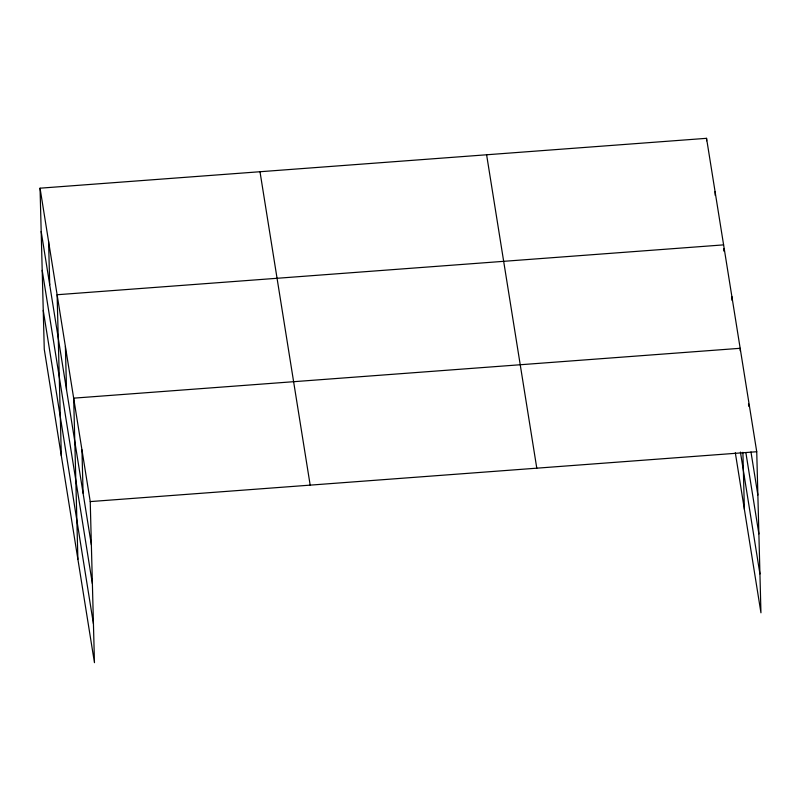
<?xml version="1.0" encoding="UTF-8"?>
<svg xmlns="http://www.w3.org/2000/svg" width="801" height="801" viewBox="0 0 801 801"><rect width="100%" height="100%" fill="white"/><g stroke="black" fill="none" stroke-linecap="round" stroke-linejoin="round"><path stroke-width="1.2" d="M40.05 188.185L90.233 501.586L94.458 662.677L44.265 349.276L40.05 188.185L706.542 138.323L756.735 451.724L760.95 612.815L735.318 452.755M723.613 244.876L57.111 294.738L61.327 455.839M90.233 501.586L756.735 451.724M750.968 451.944L757.866 495.038M745.871 452.645L758.887 533.907M740.414 452.064L759.929 573.947M486.607 154.773L536.79 468.174M259.995 171.724L310.177 485.126M41.181 231.499L91.364 544.9M42.203 270.368L92.385 583.769M43.254 310.418L93.437 623.819M748.545 403.724L748.615 406.197M740.234 350.768L740.174 348.295L73.672 398.157L77.887 559.258M742.897 452.325L744.389 509.396M731.894 296.59L731.984 300.295M723.703 248.59L723.774 251.063M715.083 191.599L715.173 195.314M706.542 138.323L706.612 140.796M81.952 449.872L83.084 493.186M65.392 346.453L66.523 389.767M48.581 241.461L49.712 284.776"/></g></svg>
